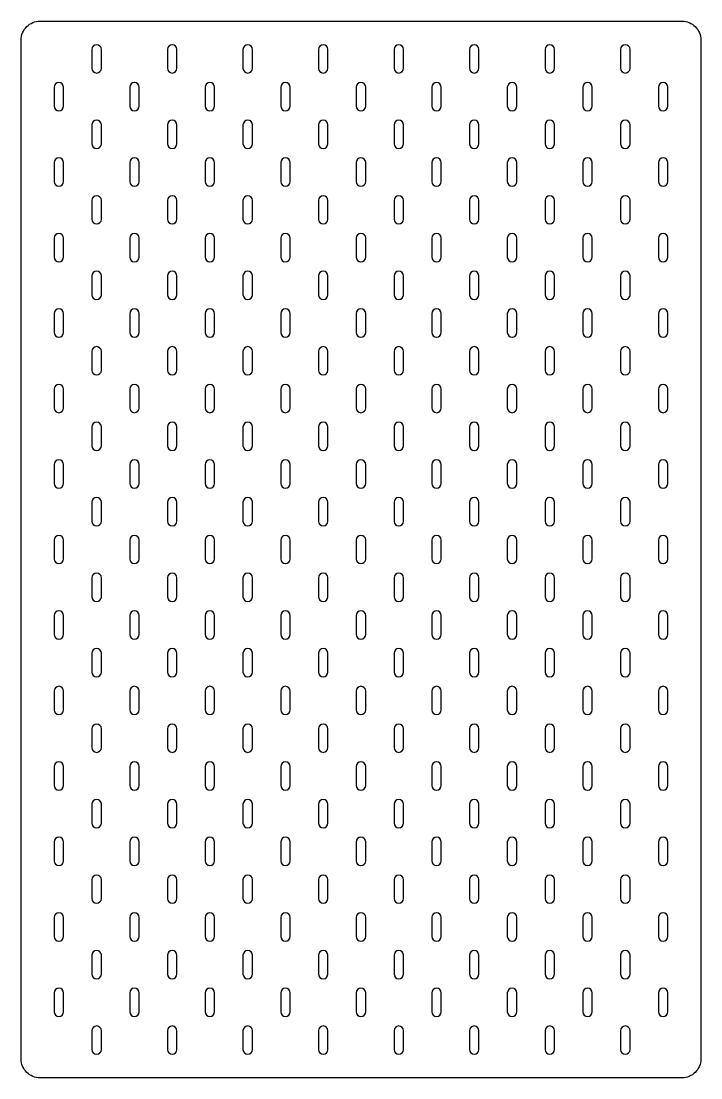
# Model space of a CAD drawing. Header units: millimetres. Extents: x -598 to 1282, y 887 to 1447.
# Drawn here: x -598 to -238, y 887 to 1447 of the extents above; entities that cross this region are included whole.
import ezdxf

# ---------------------------------------------------------------- set-up
doc = ezdxf.new("R2010")
doc.units = ezdxf.units.MM

msp = doc.modelspace()

# ---------------------------------------------------------------- linework, layer by layer
for points in [[(-588.4, 1446.68), (-248.4, 1446.68, -0.414214), (-238.4, 1436.68), (-238.4, 896.68, -0.414214), (-248.4, 886.68), (-588.4, 886.68, -0.414214), (-598.4, 896.68), (-598.4, 1436.68, -0.414214)], [(-560.9, 1431.68), (-560.9, 1421.68, 1), (-555.9, 1421.68), (-555.9, 1431.68, 1)], [(-520.9, 1431.68), (-520.9, 1421.68, 1), (-515.9, 1421.68), (-515.9, 1431.68, 1)], [(-480.9, 1431.68), (-480.9, 1421.68, 1), (-475.9, 1421.68), (-475.9, 1431.68, 1)], [(-440.9, 1431.68), (-440.9, 1421.68, 1), (-435.9, 1421.68), (-435.9, 1431.68, 1)], [(-400.9, 1431.68), (-400.9, 1421.68, 1), (-395.9, 1421.68), (-395.9, 1431.68, 1)], [(-360.9, 1431.68), (-360.9, 1421.68, 1), (-355.9, 1421.68), (-355.9, 1431.68, 1)], [(-320.9, 1431.68), (-320.9, 1421.68, 1), (-315.9, 1421.68), (-315.9, 1431.68, 1)], [(-280.9, 1431.68), (-280.9, 1421.68, 1), (-275.9, 1421.68), (-275.9, 1431.68, 1)], [(-580.9, 1411.68), (-580.9, 1401.68, 1), (-575.9, 1401.68), (-575.9, 1411.68, 1)], [(-540.9, 1411.68), (-540.9, 1401.68, 1), (-535.9, 1401.68), (-535.9, 1411.68, 1)], [(-500.9, 1411.68), (-500.9, 1401.68, 1), (-495.9, 1401.68), (-495.9, 1411.68, 1)], [(-460.9, 1411.68), (-460.9, 1401.68, 1), (-455.9, 1401.68), (-455.9, 1411.68, 1)], [(-420.9, 1411.68), (-420.9, 1401.68, 1), (-415.9, 1401.68), (-415.9, 1411.68, 1)], [(-380.9, 1411.68), (-380.9, 1401.68, 1), (-375.9, 1401.68), (-375.9, 1411.68, 1)], [(-340.9, 1411.68), (-340.9, 1401.68, 1), (-335.9, 1401.68), (-335.9, 1411.68, 1)], [(-300.9, 1411.68), (-300.9, 1401.68, 1), (-295.9, 1401.68), (-295.9, 1411.68, 1)], [(-260.9, 1411.68), (-260.9, 1401.68, 1), (-255.9, 1401.68), (-255.9, 1411.68, 1)], [(-560.9, 1391.68), (-560.9, 1381.68, 1), (-555.9, 1381.68), (-555.9, 1391.68, 1)], [(-520.9, 1391.68), (-520.9, 1381.68, 1), (-515.9, 1381.68), (-515.9, 1391.68, 1)], [(-480.9, 1391.68), (-480.9, 1381.68, 1), (-475.9, 1381.68), (-475.9, 1391.68, 1)], [(-440.9, 1391.68), (-440.9, 1381.68, 1), (-435.9, 1381.68), (-435.9, 1391.68, 1)], [(-400.9, 1391.68), (-400.9, 1381.68, 1), (-395.9, 1381.68), (-395.9, 1391.68, 1)], [(-360.9, 1391.68), (-360.9, 1381.68, 1), (-355.9, 1381.68), (-355.9, 1391.68, 1)], [(-320.9, 1391.68), (-320.9, 1381.68, 1), (-315.9, 1381.68), (-315.9, 1391.68, 1)], [(-280.9, 1391.68), (-280.9, 1381.68, 1), (-275.9, 1381.68), (-275.9, 1391.68, 1)], [(-580.9, 1371.68), (-580.9, 1361.68, 1), (-575.9, 1361.68), (-575.9, 1371.68, 1)], [(-540.9, 1371.68), (-540.9, 1361.68, 1), (-535.9, 1361.68), (-535.9, 1371.68, 1)], [(-500.9, 1371.68), (-500.9, 1361.68, 1), (-495.9, 1361.68), (-495.9, 1371.68, 1)], [(-460.9, 1371.68), (-460.9, 1361.68, 1), (-455.9, 1361.68), (-455.9, 1371.68, 1)], [(-420.9, 1371.68), (-420.9, 1361.68, 1), (-415.9, 1361.68), (-415.9, 1371.68, 1)], [(-380.9, 1371.68), (-380.9, 1361.68, 1), (-375.9, 1361.68), (-375.9, 1371.68, 1)], [(-340.9, 1371.68), (-340.9, 1361.68, 1), (-335.9, 1361.68), (-335.9, 1371.68, 1)], [(-300.9, 1371.68), (-300.9, 1361.68, 1), (-295.9, 1361.68), (-295.9, 1371.68, 1)], [(-260.9, 1371.68), (-260.9, 1361.68, 1), (-255.9, 1361.68), (-255.9, 1371.68, 1)], [(-560.9, 1351.68), (-560.9, 1341.68, 1), (-555.9, 1341.68), (-555.9, 1351.68, 1)], [(-520.9, 1351.68), (-520.9, 1341.68, 1), (-515.9, 1341.68), (-515.9, 1351.68, 1)], [(-480.9, 1351.68), (-480.9, 1341.68, 1), (-475.9, 1341.68), (-475.9, 1351.68, 1)], [(-440.9, 1351.68), (-440.9, 1341.68, 1), (-435.9, 1341.68), (-435.9, 1351.68, 1)], [(-400.9, 1351.68), (-400.9, 1341.68, 1), (-395.9, 1341.68), (-395.9, 1351.68, 1)], [(-360.9, 1351.68), (-360.9, 1341.68, 1), (-355.9, 1341.68), (-355.9, 1351.68, 1)], [(-320.9, 1351.68), (-320.9, 1341.68, 1), (-315.9, 1341.68), (-315.9, 1351.68, 1)], [(-280.9, 1351.68), (-280.9, 1341.68, 1), (-275.9, 1341.68), (-275.9, 1351.68, 1)], [(-580.9, 1331.68), (-580.9, 1321.68, 1), (-575.9, 1321.68), (-575.9, 1331.68, 1)], [(-540.9, 1331.68), (-540.9, 1321.68, 1), (-535.9, 1321.68), (-535.9, 1331.68, 1)], [(-500.9, 1331.68), (-500.9, 1321.68, 1), (-495.9, 1321.68), (-495.9, 1331.68, 1)], [(-460.9, 1331.68), (-460.9, 1321.68, 1), (-455.9, 1321.68), (-455.9, 1331.68, 1)], [(-420.9, 1331.68), (-420.9, 1321.68, 1), (-415.9, 1321.68), (-415.9, 1331.68, 1)], [(-380.9, 1331.68), (-380.9, 1321.68, 1), (-375.9, 1321.68), (-375.9, 1331.68, 1)], [(-340.9, 1331.68), (-340.9, 1321.68, 1), (-335.9, 1321.68), (-335.9, 1331.68, 1)], [(-300.9, 1331.68), (-300.9, 1321.68, 1), (-295.9, 1321.68), (-295.9, 1331.68, 1)], [(-260.9, 1331.68), (-260.9, 1321.68, 1), (-255.9, 1321.68), (-255.9, 1331.68, 1)], [(-560.9, 1311.68), (-560.9, 1301.68, 1), (-555.9, 1301.68), (-555.9, 1311.68, 1)], [(-520.9, 1311.68), (-520.9, 1301.68, 1), (-515.9, 1301.68), (-515.9, 1311.68, 1)], [(-480.9, 1311.68), (-480.9, 1301.68, 1), (-475.9, 1301.68), (-475.9, 1311.68, 1)], [(-440.9, 1311.68), (-440.9, 1301.68, 1), (-435.9, 1301.68), (-435.9, 1311.68, 1)], [(-400.9, 1311.68), (-400.9, 1301.68, 1), (-395.9, 1301.68), (-395.9, 1311.68, 1)], [(-360.9, 1311.68), (-360.9, 1301.68, 1), (-355.9, 1301.68), (-355.9, 1311.68, 1)], [(-320.9, 1311.68), (-320.9, 1301.68, 1), (-315.9, 1301.68), (-315.9, 1311.68, 1)], [(-280.9, 1311.68), (-280.9, 1301.68, 1), (-275.9, 1301.68), (-275.9, 1311.68, 1)], [(-580.9, 1291.68), (-580.9, 1281.68, 1), (-575.9, 1281.68), (-575.9, 1291.68, 1)], [(-540.9, 1291.68), (-540.9, 1281.68, 1), (-535.9, 1281.68), (-535.9, 1291.68, 1)], [(-500.9, 1291.68), (-500.9, 1281.68, 1), (-495.9, 1281.68), (-495.9, 1291.68, 1)], [(-460.9, 1291.68), (-460.9, 1281.68, 1), (-455.9, 1281.68), (-455.9, 1291.68, 1)], [(-420.9, 1291.68), (-420.9, 1281.68, 1), (-415.9, 1281.68), (-415.9, 1291.68, 1)], [(-380.9, 1291.68), (-380.9, 1281.68, 1), (-375.9, 1281.68), (-375.9, 1291.68, 1)], [(-340.9, 1291.68), (-340.9, 1281.68, 1), (-335.9, 1281.68), (-335.9, 1291.68, 1)], [(-300.9, 1291.68), (-300.9, 1281.68, 1), (-295.9, 1281.68), (-295.9, 1291.68, 1)], [(-260.9, 1291.68), (-260.9, 1281.68, 1), (-255.9, 1281.68), (-255.9, 1291.68, 1)], [(-560.9, 1271.68), (-560.9, 1261.68, 1), (-555.9, 1261.68), (-555.9, 1271.68, 1)], [(-520.9, 1271.68), (-520.9, 1261.68, 1), (-515.9, 1261.68), (-515.9, 1271.68, 1)], [(-480.9, 1271.68), (-480.9, 1261.68, 1), (-475.9, 1261.68), (-475.9, 1271.68, 1)], [(-440.9, 1271.68), (-440.9, 1261.68, 1), (-435.9, 1261.68), (-435.9, 1271.68, 1)], [(-400.9, 1271.68), (-400.9, 1261.68, 1), (-395.9, 1261.68), (-395.9, 1271.68, 1)], [(-360.9, 1271.68), (-360.9, 1261.68, 1), (-355.9, 1261.68), (-355.9, 1271.68, 1)], [(-320.9, 1271.68), (-320.9, 1261.68, 1), (-315.9, 1261.68), (-315.9, 1271.68, 1)], [(-280.9, 1271.68), (-280.9, 1261.68, 1), (-275.9, 1261.68), (-275.9, 1271.68, 1)], [(-580.9, 1251.68), (-580.9, 1241.68, 1), (-575.9, 1241.68), (-575.9, 1251.68, 1)], [(-540.9, 1251.68), (-540.9, 1241.68, 1), (-535.9, 1241.68), (-535.9, 1251.68, 1)], [(-500.9, 1251.68), (-500.9, 1241.68, 1), (-495.9, 1241.68), (-495.9, 1251.68, 1)], [(-460.9, 1251.68), (-460.9, 1241.68, 1), (-455.9, 1241.68), (-455.9, 1251.68, 1)], [(-420.9, 1251.68), (-420.9, 1241.68, 1), (-415.9, 1241.68), (-415.9, 1251.68, 1)], [(-380.9, 1251.68), (-380.9, 1241.68, 1), (-375.9, 1241.68), (-375.9, 1251.68, 1)], [(-340.9, 1251.68), (-340.9, 1241.68, 1), (-335.9, 1241.68), (-335.9, 1251.68, 1)], [(-300.9, 1251.68), (-300.9, 1241.68, 1), (-295.9, 1241.68), (-295.9, 1251.68, 1)], [(-260.9, 1251.68), (-260.9, 1241.68, 1), (-255.9, 1241.68), (-255.9, 1251.68, 1)], [(-560.9, 1231.68), (-560.9, 1221.68, 1), (-555.9, 1221.68), (-555.9, 1231.68, 1)], [(-520.9, 1231.68), (-520.9, 1221.68, 1), (-515.9, 1221.68), (-515.9, 1231.68, 1)], [(-480.9, 1231.68), (-480.9, 1221.68, 1), (-475.9, 1221.68), (-475.9, 1231.68, 1)], [(-440.9, 1231.68), (-440.9, 1221.68, 1), (-435.9, 1221.68), (-435.9, 1231.68, 1)], [(-400.9, 1231.68), (-400.9, 1221.68, 1), (-395.9, 1221.68), (-395.9, 1231.68, 1)], [(-360.9, 1231.68), (-360.9, 1221.68, 1), (-355.9, 1221.68), (-355.9, 1231.68, 1)], [(-320.9, 1231.68), (-320.9, 1221.68, 1), (-315.9, 1221.68), (-315.9, 1231.68, 1)], [(-280.9, 1231.68), (-280.9, 1221.68, 1), (-275.9, 1221.68), (-275.9, 1231.68, 1)], [(-580.9, 1211.68), (-580.9, 1201.68, 1), (-575.9, 1201.68), (-575.9, 1211.68, 1)], [(-540.9, 1211.68), (-540.9, 1201.68, 1), (-535.9, 1201.68), (-535.9, 1211.68, 1)], [(-500.9, 1211.68), (-500.9, 1201.68, 1), (-495.9, 1201.68), (-495.9, 1211.68, 1)], [(-460.9, 1211.68), (-460.9, 1201.68, 1), (-455.9, 1201.68), (-455.9, 1211.68, 1)], [(-420.9, 1211.68), (-420.9, 1201.68, 1), (-415.9, 1201.68), (-415.9, 1211.68, 1)], [(-380.9, 1211.68), (-380.9, 1201.68, 1), (-375.9, 1201.68), (-375.9, 1211.68, 1)], [(-340.9, 1211.68), (-340.9, 1201.68, 1), (-335.9, 1201.68), (-335.9, 1211.68, 1)], [(-300.9, 1211.68), (-300.9, 1201.68, 1), (-295.9, 1201.68), (-295.9, 1211.68, 1)], [(-260.9, 1211.68), (-260.9, 1201.68, 1), (-255.9, 1201.68), (-255.9, 1211.68, 1)], [(-560.9, 1191.68), (-560.9, 1181.68, 1), (-555.9, 1181.68), (-555.9, 1191.68, 1)], [(-520.9, 1191.68), (-520.9, 1181.68, 1), (-515.9, 1181.68), (-515.9, 1191.68, 1)], [(-480.9, 1191.68), (-480.9, 1181.68, 1), (-475.9, 1181.68), (-475.9, 1191.68, 1)], [(-440.9, 1191.68), (-440.9, 1181.68, 1), (-435.9, 1181.68), (-435.9, 1191.68, 1)], [(-400.9, 1191.68), (-400.9, 1181.68, 1), (-395.9, 1181.68), (-395.9, 1191.68, 1)], [(-360.9, 1191.68), (-360.9, 1181.68, 1), (-355.9, 1181.68), (-355.9, 1191.68, 1)], [(-320.9, 1191.68), (-320.9, 1181.68, 1), (-315.9, 1181.68), (-315.9, 1191.68, 1)], [(-280.9, 1191.68), (-280.9, 1181.68, 1), (-275.9, 1181.68), (-275.9, 1191.68, 1)], [(-580.9, 1171.68), (-580.9, 1161.68, 1), (-575.9, 1161.68), (-575.9, 1171.68, 1)], [(-540.9, 1171.68), (-540.9, 1161.68, 1), (-535.9, 1161.68), (-535.9, 1171.68, 1)], [(-500.9, 1171.68), (-500.9, 1161.68, 1), (-495.9, 1161.68), (-495.9, 1171.68, 1)], [(-460.9, 1171.68), (-460.9, 1161.68, 1), (-455.9, 1161.68), (-455.9, 1171.68, 1)], [(-420.9, 1171.68), (-420.9, 1161.68, 1), (-415.9, 1161.68), (-415.9, 1171.68, 1)], [(-380.9, 1171.68), (-380.9, 1161.68, 1), (-375.9, 1161.68), (-375.9, 1171.68, 1)], [(-340.9, 1171.68), (-340.9, 1161.68, 1), (-335.9, 1161.68), (-335.9, 1171.68, 1)], [(-300.9, 1171.68), (-300.9, 1161.68, 1), (-295.9, 1161.68), (-295.9, 1171.68, 1)], [(-260.9, 1171.68), (-260.9, 1161.68, 1), (-255.9, 1161.68), (-255.9, 1171.68, 1)], [(-560.9, 1151.68), (-560.9, 1141.68, 1), (-555.9, 1141.68), (-555.9, 1151.68, 1)], [(-520.9, 1151.68), (-520.9, 1141.68, 1), (-515.9, 1141.68), (-515.9, 1151.68, 1)], [(-480.9, 1151.68), (-480.9, 1141.68, 1), (-475.9, 1141.68), (-475.9, 1151.68, 1)], [(-440.9, 1151.68), (-440.9, 1141.68, 1), (-435.9, 1141.68), (-435.9, 1151.68, 1)], [(-400.9, 1151.68), (-400.9, 1141.68, 1), (-395.9, 1141.68), (-395.9, 1151.68, 1)], [(-360.9, 1151.68), (-360.9, 1141.68, 1), (-355.9, 1141.68), (-355.9, 1151.68, 1)], [(-320.9, 1151.68), (-320.9, 1141.68, 1), (-315.9, 1141.68), (-315.9, 1151.68, 1)], [(-280.9, 1151.68), (-280.9, 1141.68, 1), (-275.9, 1141.68), (-275.9, 1151.68, 1)], [(-580.9, 1131.68), (-580.9, 1121.68, 1), (-575.9, 1121.68), (-575.9, 1131.68, 1)], [(-540.9, 1131.68), (-540.9, 1121.68, 1), (-535.9, 1121.68), (-535.9, 1131.68, 1)], [(-500.9, 1131.68), (-500.9, 1121.68, 1), (-495.9, 1121.68), (-495.9, 1131.68, 1)], [(-460.9, 1131.68), (-460.9, 1121.68, 1), (-455.9, 1121.68), (-455.9, 1131.68, 1)], [(-420.9, 1131.68), (-420.9, 1121.68, 1), (-415.9, 1121.68), (-415.9, 1131.68, 1)], [(-380.9, 1131.68), (-380.9, 1121.68, 1), (-375.9, 1121.68), (-375.9, 1131.68, 1)], [(-340.9, 1131.68), (-340.9, 1121.68, 1), (-335.9, 1121.68), (-335.9, 1131.68, 1)], [(-300.9, 1131.68), (-300.9, 1121.68, 1), (-295.9, 1121.68), (-295.9, 1131.68, 1)], [(-260.9, 1131.68), (-260.9, 1121.68, 1), (-255.9, 1121.68), (-255.9, 1131.68, 1)], [(-560.9, 1111.68), (-560.9, 1101.68, 1), (-555.9, 1101.68), (-555.9, 1111.68, 1)], [(-520.9, 1111.68), (-520.9, 1101.68, 1), (-515.9, 1101.68), (-515.9, 1111.68, 1)], [(-480.9, 1111.68), (-480.9, 1101.68, 1), (-475.9, 1101.68), (-475.9, 1111.68, 1)], [(-440.9, 1111.68), (-440.9, 1101.68, 1), (-435.9, 1101.68), (-435.9, 1111.68, 1)], [(-400.9, 1111.68), (-400.9, 1101.68, 1), (-395.9, 1101.68), (-395.9, 1111.68, 1)], [(-360.9, 1111.68), (-360.9, 1101.68, 1), (-355.9, 1101.68), (-355.9, 1111.68, 1)], [(-320.9, 1111.68), (-320.9, 1101.68, 1), (-315.9, 1101.68), (-315.9, 1111.68, 1)], [(-280.9, 1111.68), (-280.9, 1101.68, 1), (-275.9, 1101.68), (-275.9, 1111.68, 1)], [(-580.9, 1091.68), (-580.9, 1081.68, 1), (-575.9, 1081.68), (-575.9, 1091.68, 1)], [(-540.9, 1091.68), (-540.9, 1081.68, 1), (-535.9, 1081.68), (-535.9, 1091.68, 1)], [(-500.9, 1091.68), (-500.9, 1081.68, 1), (-495.9, 1081.68), (-495.9, 1091.68, 1)], [(-460.9, 1091.68), (-460.9, 1081.68, 1), (-455.9, 1081.68), (-455.9, 1091.68, 1)], [(-420.9, 1091.68), (-420.9, 1081.68, 1), (-415.9, 1081.68), (-415.9, 1091.68, 1)], [(-380.9, 1091.68), (-380.9, 1081.68, 1), (-375.9, 1081.68), (-375.9, 1091.68, 1)], [(-340.9, 1091.68), (-340.9, 1081.68, 1), (-335.9, 1081.68), (-335.9, 1091.68, 1)], [(-300.9, 1091.68), (-300.9, 1081.68, 1), (-295.9, 1081.68), (-295.9, 1091.68, 1)], [(-260.9, 1091.68), (-260.9, 1081.68, 1), (-255.9, 1081.68), (-255.9, 1091.68, 1)], [(-560.9, 1071.68), (-560.9, 1061.68, 1), (-555.9, 1061.68), (-555.9, 1071.68, 1)], [(-520.9, 1071.68), (-520.9, 1061.68, 1), (-515.9, 1061.68), (-515.9, 1071.68, 1)], [(-480.9, 1071.68), (-480.9, 1061.68, 1), (-475.9, 1061.68), (-475.9, 1071.68, 1)], [(-440.9, 1071.68), (-440.9, 1061.68, 1), (-435.9, 1061.68), (-435.9, 1071.68, 1)], [(-400.9, 1071.68), (-400.9, 1061.68, 1), (-395.9, 1061.68), (-395.9, 1071.68, 1)], [(-360.9, 1071.68), (-360.9, 1061.68, 1), (-355.9, 1061.68), (-355.9, 1071.68, 1)], [(-320.9, 1071.68), (-320.9, 1061.68, 1), (-315.9, 1061.68), (-315.9, 1071.68, 1)], [(-280.9, 1071.68), (-280.9, 1061.68, 1), (-275.9, 1061.68), (-275.9, 1071.68, 1)], [(-580.9, 1051.68), (-580.9, 1041.68, 1), (-575.9, 1041.68), (-575.9, 1051.68, 1)], [(-540.9, 1051.68), (-540.9, 1041.68, 1), (-535.9, 1041.68), (-535.9, 1051.68, 1)], [(-500.9, 1051.68), (-500.9, 1041.68, 1), (-495.9, 1041.68), (-495.9, 1051.68, 1)], [(-460.9, 1051.68), (-460.9, 1041.68, 1), (-455.9, 1041.68), (-455.9, 1051.68, 1)], [(-420.9, 1051.68), (-420.9, 1041.68, 1), (-415.9, 1041.68), (-415.9, 1051.68, 1)], [(-380.9, 1051.68), (-380.9, 1041.68, 1), (-375.9, 1041.68), (-375.9, 1051.68, 1)], [(-340.9, 1051.68), (-340.9, 1041.68, 1), (-335.9, 1041.68), (-335.9, 1051.68, 1)], [(-300.9, 1051.68), (-300.9, 1041.68, 1), (-295.9, 1041.68), (-295.9, 1051.68, 1)], [(-260.9, 1051.68), (-260.9, 1041.68, 1), (-255.9, 1041.68), (-255.9, 1051.68, 1)], [(-560.9, 1031.68), (-560.9, 1021.68, 1), (-555.9, 1021.68), (-555.9, 1031.68, 1)], [(-520.9, 1031.68), (-520.9, 1021.68, 1), (-515.9, 1021.68), (-515.9, 1031.68, 1)], [(-480.9, 1031.68), (-480.9, 1021.68, 1), (-475.9, 1021.68), (-475.9, 1031.68, 1)], [(-440.9, 1031.68), (-440.9, 1021.68, 1), (-435.9, 1021.68), (-435.9, 1031.68, 1)], [(-400.9, 1031.68), (-400.9, 1021.68, 1), (-395.9, 1021.68), (-395.9, 1031.68, 1)], [(-360.9, 1031.68), (-360.9, 1021.68, 1), (-355.9, 1021.68), (-355.9, 1031.68, 1)], [(-320.9, 1031.68), (-320.9, 1021.68, 1), (-315.9, 1021.68), (-315.9, 1031.68, 1)], [(-280.9, 1031.68), (-280.9, 1021.68, 1), (-275.9, 1021.68), (-275.9, 1031.68, 1)], [(-580.9, 1011.68), (-580.9, 1001.68, 1), (-575.9, 1001.68), (-575.9, 1011.68, 1)], [(-540.9, 1011.68), (-540.9, 1001.68, 1), (-535.9, 1001.68), (-535.9, 1011.68, 1)], [(-500.9, 1011.68), (-500.9, 1001.68, 1), (-495.9, 1001.68), (-495.9, 1011.68, 1)], [(-460.9, 1011.68), (-460.9, 1001.68, 1), (-455.9, 1001.68), (-455.9, 1011.68, 1)], [(-420.9, 1011.68), (-420.9, 1001.68, 1), (-415.9, 1001.68), (-415.9, 1011.68, 1)], [(-380.9, 1011.68), (-380.9, 1001.68, 1), (-375.9, 1001.68), (-375.9, 1011.68, 1)], [(-340.9, 1011.68), (-340.9, 1001.68, 1), (-335.9, 1001.68), (-335.9, 1011.68, 1)], [(-300.9, 1011.68), (-300.9, 1001.68, 1), (-295.9, 1001.68), (-295.9, 1011.68, 1)], [(-260.9, 1011.68), (-260.9, 1001.68, 1), (-255.9, 1001.68), (-255.9, 1011.68, 1)], [(-560.9, 991.68), (-560.9, 981.68, 1), (-555.9, 981.68), (-555.9, 991.68, 1)], [(-520.9, 991.68), (-520.9, 981.68, 1), (-515.9, 981.68), (-515.9, 991.68, 1)], [(-480.9, 991.68), (-480.9, 981.68, 1), (-475.9, 981.68), (-475.9, 991.68, 1)], [(-440.9, 991.68), (-440.9, 981.68, 1), (-435.9, 981.68), (-435.9, 991.68, 1)], [(-400.9, 991.68), (-400.9, 981.68, 1), (-395.9, 981.68), (-395.9, 991.68, 1)], [(-360.9, 991.68), (-360.9, 981.68, 1), (-355.9, 981.68), (-355.9, 991.68, 1)], [(-320.9, 991.68), (-320.9, 981.68, 1), (-315.9, 981.68), (-315.9, 991.68, 1)], [(-280.9, 991.68), (-280.9, 981.68, 1), (-275.9, 981.68), (-275.9, 991.68, 1)], [(-580.9, 971.68), (-580.9, 961.68, 1), (-575.9, 961.68), (-575.9, 971.68, 1)], [(-540.9, 971.68), (-540.9, 961.68, 1), (-535.9, 961.68), (-535.9, 971.68, 1)], [(-500.9, 971.68), (-500.9, 961.68, 1), (-495.9, 961.68), (-495.9, 971.68, 1)], [(-460.9, 971.68), (-460.9, 961.68, 1), (-455.9, 961.68), (-455.9, 971.68, 1)], [(-420.9, 971.68), (-420.9, 961.68, 1), (-415.9, 961.68), (-415.9, 971.68, 1)], [(-380.9, 971.68), (-380.9, 961.68, 1), (-375.9, 961.68), (-375.9, 971.68, 1)], [(-340.9, 971.68), (-340.9, 961.68, 1), (-335.9, 961.68), (-335.9, 971.68, 1)], [(-300.9, 971.68), (-300.9, 961.68, 1), (-295.9, 961.68), (-295.9, 971.68, 1)], [(-260.9, 971.68), (-260.9, 961.68, 1), (-255.9, 961.68), (-255.9, 971.68, 1)], [(-560.9, 951.68), (-560.9, 941.68, 1), (-555.9, 941.68), (-555.9, 951.68, 1)], [(-520.9, 951.68), (-520.9, 941.68, 1), (-515.9, 941.68), (-515.9, 951.68, 1)], [(-480.9, 951.68), (-480.9, 941.68, 1), (-475.9, 941.68), (-475.9, 951.68, 1)], [(-440.9, 951.68), (-440.9, 941.68, 1), (-435.9, 941.68), (-435.9, 951.68, 1)], [(-400.9, 951.68), (-400.9, 941.68, 1), (-395.9, 941.68), (-395.9, 951.68, 1)], [(-360.9, 951.68), (-360.9, 941.68, 1), (-355.9, 941.68), (-355.9, 951.68, 1)], [(-320.9, 951.68), (-320.9, 941.68, 1), (-315.9, 941.68), (-315.9, 951.68, 1)], [(-280.9, 951.68), (-280.9, 941.68, 1), (-275.9, 941.68), (-275.9, 951.68, 1)], [(-580.9, 931.68), (-580.9, 921.68, 1), (-575.9, 921.68), (-575.9, 931.68, 1)], [(-540.9, 931.68), (-540.9, 921.68, 1), (-535.9, 921.68), (-535.9, 931.68, 1)], [(-500.9, 931.68), (-500.9, 921.68, 1), (-495.9, 921.68), (-495.9, 931.68, 1)], [(-460.9, 931.68), (-460.9, 921.68, 1), (-455.9, 921.68), (-455.9, 931.68, 1)], [(-420.9, 931.68), (-420.9, 921.68, 1), (-415.9, 921.68), (-415.9, 931.68, 1)], [(-380.9, 931.68), (-380.9, 921.68, 1), (-375.9, 921.68), (-375.9, 931.68, 1)], [(-340.9, 931.68), (-340.9, 921.68, 1), (-335.9, 921.68), (-335.9, 931.68, 1)], [(-300.9, 931.68), (-300.9, 921.68, 1), (-295.9, 921.68), (-295.9, 931.68, 1)], [(-260.9, 931.68), (-260.9, 921.68, 1), (-255.9, 921.68), (-255.9, 931.68, 1)], [(-560.9, 911.68), (-560.9, 901.68, 1), (-555.9, 901.68), (-555.9, 911.68, 1)], [(-520.9, 911.68), (-520.9, 901.68, 1), (-515.9, 901.68), (-515.9, 911.68, 1)], [(-480.9, 911.68), (-480.9, 901.68, 1), (-475.9, 901.68), (-475.9, 911.68, 1)], [(-440.9, 911.68), (-440.9, 901.68, 1), (-435.9, 901.68), (-435.9, 911.68, 1)], [(-400.9, 911.68), (-400.9, 901.68, 1), (-395.9, 901.68), (-395.9, 911.68, 1)], [(-360.9, 911.68), (-360.9, 901.68, 1), (-355.9, 901.68), (-355.9, 911.68, 1)], [(-320.9, 911.68), (-320.9, 901.68, 1), (-315.9, 901.68), (-315.9, 911.68, 1)], [(-280.9, 911.68), (-280.9, 901.68, 1), (-275.9, 901.68), (-275.9, 911.68, 1)]]:
    msp.add_lwpolyline(points, format="xyb", close=True)

doc.saveas('drawing.dxf')
